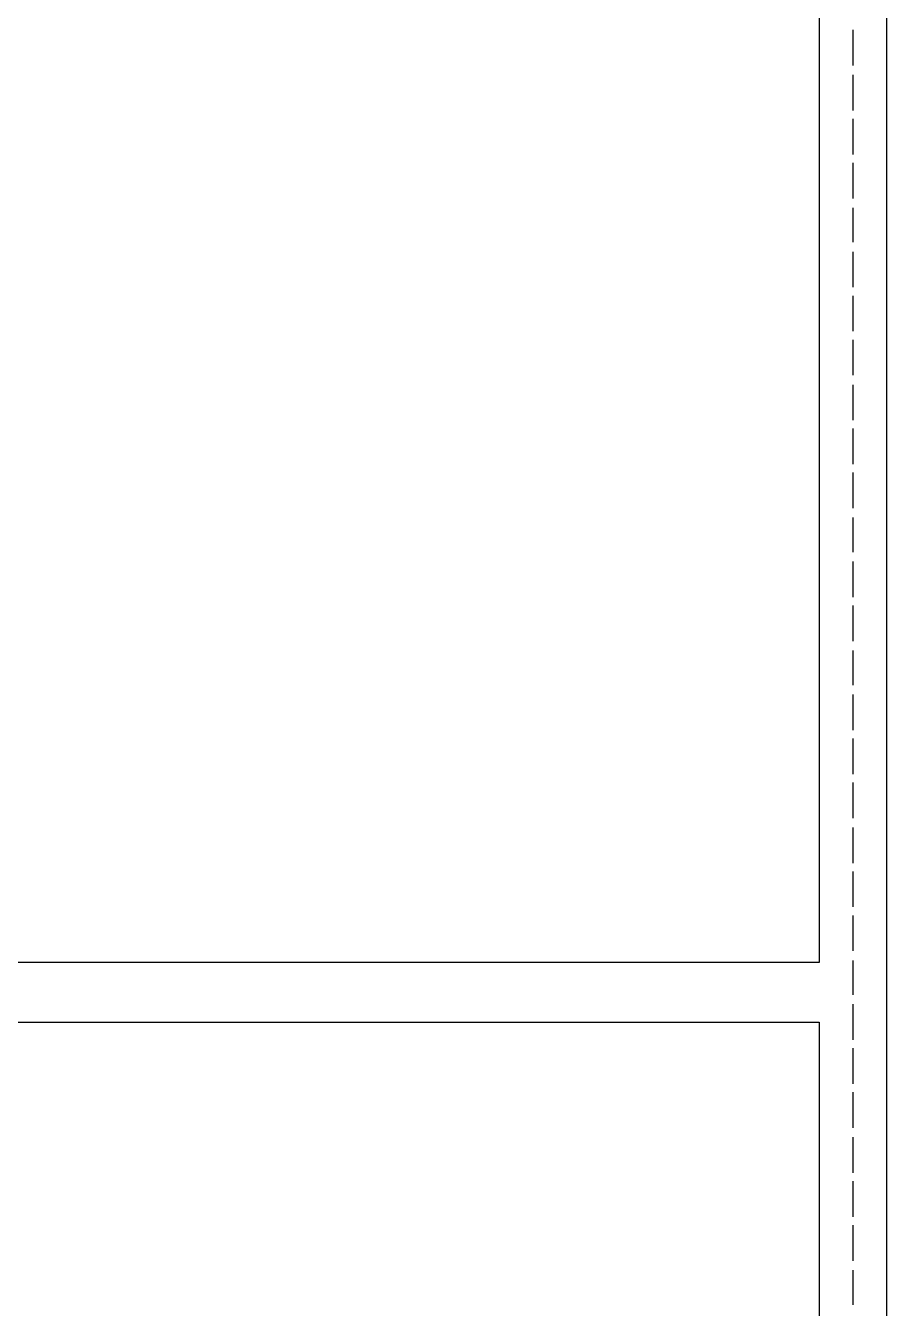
# Model space of a CAD drawing. Header units: millimetres. Extents: x 1427 to 15417, y 3138 to 22257.
# Drawn here: x 8252 to 11167, y 7744 to 12091 of the extents above; entities that cross this region are included whole.
import ezdxf

# ---------------------------------------------------------------- set-up
doc = ezdxf.new("R2010")
doc.units = ezdxf.units.MM
doc.layers.add('PDF_0', color=7, linetype='Continuous')

msp = doc.modelspace()

# ---------------------------------------------------------------- linework, layer by layer
at = {"layer": 'PDF_0', "lineweight": 25}
for points in [[(11167.3, 20979.6), (11167.3, 4698.7), (2938.1, 4698.7), (2938.1, 20979.6)], [(3168.7, 12715), (10940.3, 12715), (10940.3, 8916.1), (3168.7, 8916.1)], [(3168.7, 8713.9), (10940.3, 8713.9), (10940.3, 4929.3), (3168.7, 4929.3)]]:
    msp.add_lwpolyline(points, close=True, dxfattribs=at)
for points in [[(11053.8, 12076.5), (11053.8, 11955.9)], [(11053.8, 11924), (11053.8, 11803.4)], [(11053.8, 11775), (11053.8, 11654.4)], [(11053.8, 11626.1), (11053.8, 11505.5)], [(11053.8, 11473.5), (11053.8, 11356.5)], [(11053.8, 11324.6), (11053.8, 11204)], [(11053.8, 11175.6), (11053.8, 11055)], [(11053.8, 11026.6), (11053.8, 10906)], [(11053.8, 10874.1), (11053.8, 10753.5)], [(11053.8, 10725.1), (11053.8, 10604.5)], [(11053.8, 10576.1), (11053.8, 10455.5)], [(11053.8, 10423.6), (11053.8, 10306.6)], [(11053.8, 10274.6), (11053.8, 10154)], [(11053.8, 10125.7), (11053.8, 10005.1)], [(11053.8, 9973.1), (11053.8, 9856.1)], [(11053.8, 9824.2), (11053.8, 9703.6)], [(11053.8, 9675.2), (11053.8, 9554.6)], [(11053.8, 9526.2), (11053.8, 9405.6)], [(11053.8, 9373.7), (11053.8, 9253.1)], [(11053.8, 9224.7), (11053.8, 9104.1)], [(11053.8, 9075.7), (11053.8, 8955.1)], [(11053.8, 8923.2), (11053.8, 8806.2)], [(11053.8, 8774.2), (11053.8, 8653.6)], [(11053.8, 8625.3), (11053.8, 8504.7)], [(11053.8, 8476.3), (11053.8, 8355.7)], [(11053.8, 8323.8), (11053.8, 8203.2)], [(11053.8, 8174.8), (11053.8, 8054.2)], [(11053.8, 8025.8), (11053.8, 7905.2)], [(11053.8, 7873.3), (11053.8, 7756.2)]]:
    msp.add_lwpolyline(points, dxfattribs=at)

doc.saveas('drawing.dxf')
